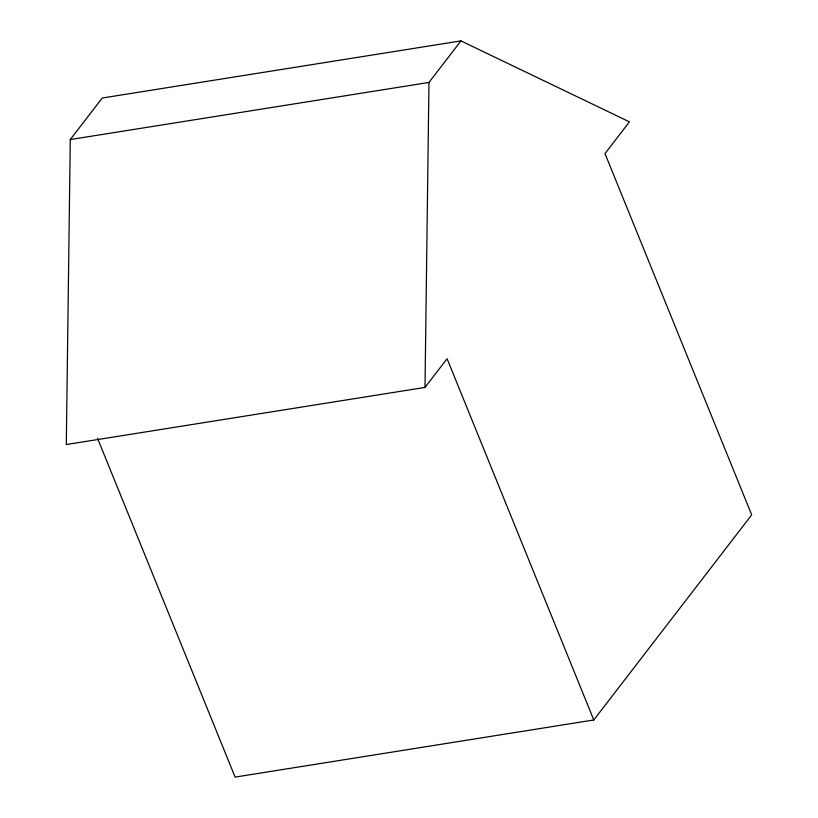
<?xml version="1.0" encoding="UTF-8"?>
<svg xmlns="http://www.w3.org/2000/svg" width="818" height="818" viewBox="0 0 818 818"><rect width="100%" height="100%" fill="white"/><g stroke="black" fill="none" stroke-linecap="round" stroke-linejoin="round"><path stroke-width="1.23" d="M593.796 719.983L751.701 514.87L605.003 153.61L629.451 121.851L460.953 40.9L102.25 98.017L70.276 139.561L66.299 444.552L425.002 387.425L447.098 358.713L593.796 719.983L235.103 777.1L97.516 438.264M425.002 387.425L428.969 82.444L460.953 40.9M70.276 139.561L428.969 82.444"/></g></svg>
